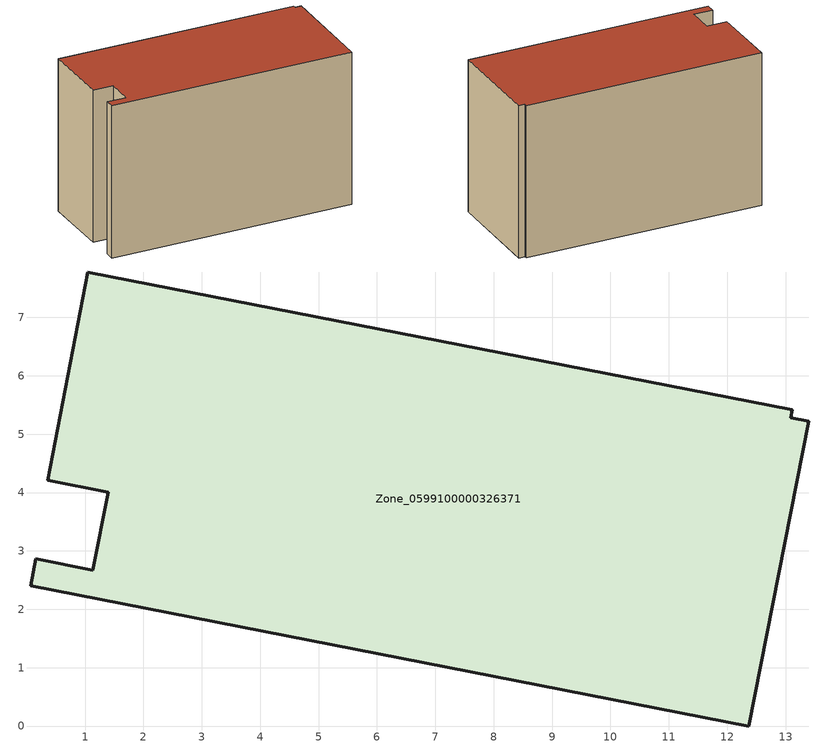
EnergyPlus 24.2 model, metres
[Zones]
Zone_0599100000326371
 floor ground (C_G): 13.09,5.28 13.4,5.22 12.37,0 0.07,2.4 0.16,2.86 1.13,2.67 1.4,4.01 0.36,4.21 1.05,7.78 13.12,5.42 z0
 wall outside (C_F): 13.4,5.22 13.09,5.28 13.12,5.42 1.05,7.78 0.36,4.21 1.4,4.01 1.13,2.67 0.16,2.86 0.07,2.4 12.37,0 13.4,5.22 z0:7.98
 roof outside (C_R): 1.13,2.67 0.16,2.86 0.07,2.4 12.37,0 13.4,5.22 13.09,5.28 13.12,5.42 1.05,7.78 0.36,4.21 1.4,4.01 z7.98
[BUILDING]
Pand.0599100000326371: North Axis=0; Terrain=City; Loads Convergence Tolerance Value=0.04; Temperature Convergence Tolerance Value=0.4; Solar Distribution=FullExterior; Maximum Number of Warmup Days=25; Minimum Number of Warmup Days=1
[Site:Location]
Rotterdam.The.Hague.AP_ZH_NLD Design_Conditions: Latitude=51.96; Longitude=4.45; Time Zone=1; Elevation=-4.5
[SITE:GROUNDTEMPERATURE:BUILDINGSURFACE]
18, 18, 18, 18, 18, 18, 18, 18, 18, 18, 18, 18
[MATERIAL] Thermal Absorptance=0.9; Solar Absorptance=0.7; Visible Absorptance=0.7
Name | Roughness | Thickness | Conductivity | Density | Specific Heat
G.TI.1975-1991 | MediumSmooth | 0.15 | 0.288461 | 540 | 1210
F.TI.1975-1991 | Rough | 0.3 | 0.230769 | 1920 | 840
R.TI.1975-1991 | MediumRough | 0.2 | 0.153846 | 1500 | 1000
[CONSTRUCTION]
C_G: G.TI.1975-1991
C_F: F.TI.1975-1991
C_R: R.TI.1975-1991
[ZONE]
Zone_0599100000326371: Type=1; Multiplier=1; Ceiling Height=Autocalculate; Volume=Autocalculate; Floor Area=autocalculate; Part of Total Floor Area=Yes
[ZONEINFILTRATION:DESIGNFLOWRATE]
Infil_Zone_0599100000326371: Zone or ZoneList or Space or SpaceList=Zone_0599100000326371; Schedule=AlwaysOn; Design Flow Rate Calculation Method=Flow/Area; Flow Rate per Floor Area=0.003; Constant Term Coefficient=1; Temperature Term Coefficient=0; Velocity Term Coefficient=0; Velocity Squared Term Coefficient=0
[HVACTEMPLATE:ZONE:IDEALLOADSAIRSYSTEM]
Zone_0599100000326371: Maximum Heating Supply Air Temperature=50; Minimum Cooling Supply Air Temperature=13; Maximum Heating Supply Air Humidity Ratio=0.0156; Minimum Cooling Supply Air Humidity Ratio=0.0077; Heating Limit=NoLimit; Cooling Limit=NoLimit; Dehumidification Control Type=ConstantSensibleHeatRatio; Cooling Sensible Heat Ratio=0.7; Dehumidification Setpoint=60; Humidification Control Type=None; Humidification Setpoint=30; Outdoor Air Method=None; Outdoor Air Flow Rate per Person=0.00944; Outdoor Air Flow Rate per Zone Floor Area=0; Outdoor Air Flow Rate per Zone=0; Demand Controlled Ventilation Type=None; Outdoor Air Economizer Type=NoEconomizer; Heat Recovery Type=None; Sensible Heat Recovery Effectiveness=0.7; Latent Heat Recovery Effectiveness=0.65
[ZONECONTROL:THERMOSTAT]
ThermostatControl_Zone_0599100000326371: Zone or ZoneList=Zone_0599100000326371; Control Type Schedule=DualSetpointControlType; Control 1=Thermostat_Zone_0599100000326371; Temperature Difference Between Cutout And Setpoint=0
[THERMOSTATSETPOINT:DUALSETPOINT]
Thermostat_Zone_0599100000326371: Heating Setpoint Temperature Schedule=HeatingSetpoint_Zone_0599100000326371; Cooling Setpoint Temperature Schedule=CoolingSetpoint_Zone_0599100000326371
[SCHEDULE:COMPACT]
HeatingSetpoint_Zone_0599100000326371: Through: 12/31, For: AllDays, Until: 24:00, 21
CoolingSetpoint_Zone_0599100000326371: Through: 12/31, For: AllDays, Until: 24:00, 24
DualSetpointControlType: Through: 12/31, For: AllDays, Until: 24:00, 4
AlwaysOn: Through: 12/31, For: AllDays, Until: 24:00, 1
